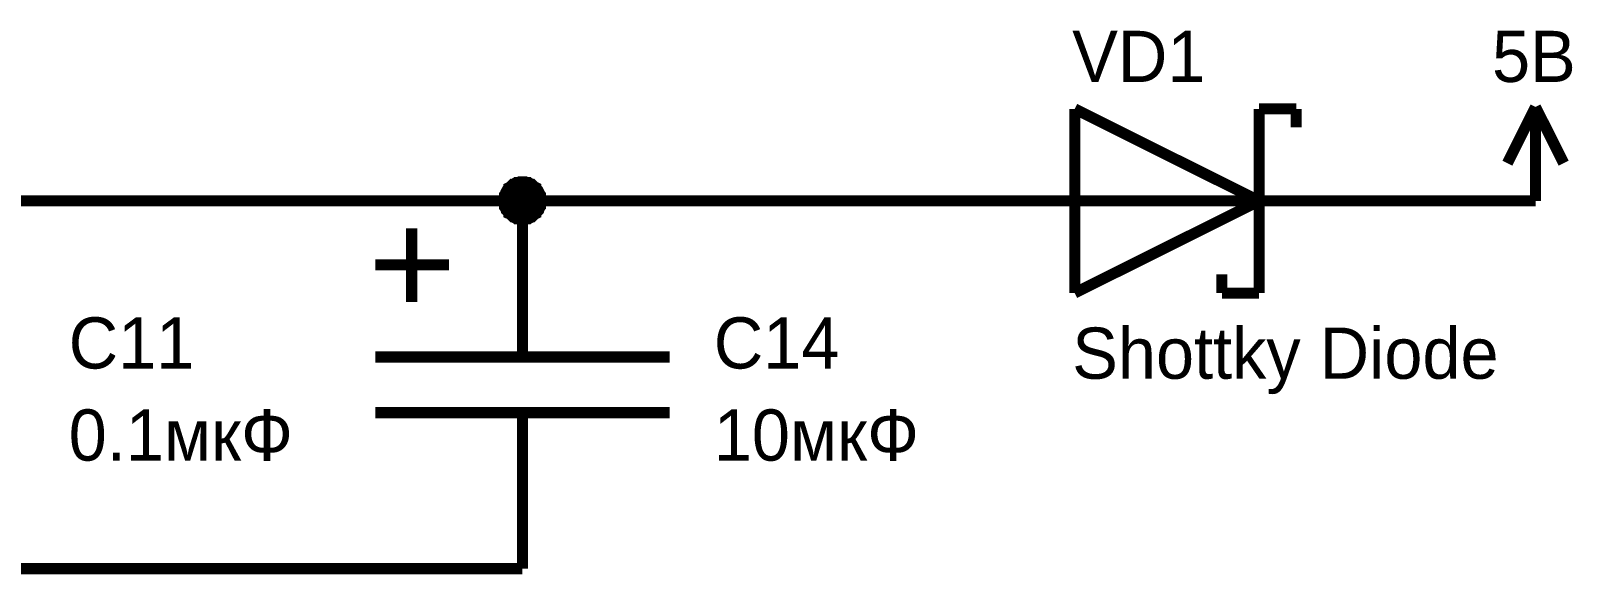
# Model space of a CAD drawing. Extents: x 0 to 594, y 0 to 420.
# Drawn here: x 86.77 to 128.59, y 232.35 to 247.11 of the extents above; entities that cross this region are included whole.
import ezdxf

# ---------------------------------------------------------------- set-up
doc = ezdxf.new("R2010")
doc.units = 0
doc.layers.add('SHEET', color=255, linetype='CONTINUOUS')

msp = doc.modelspace()

# ---------------------------------------------------------------- linework, layer by layer
at = {"layer": 'SHEET'}
for points, const_width in [([(115.091, 242.487), (115.091, 244.988)], 0.3), ([(120.092, 242.487), (115.091, 244.988)], 0.3), ([(120.092, 242.487), (120.092, 244.988)], 0.3), ([(120.092, 244.988), (121.099, 244.988)], 0.3), ([(121.099, 244.988), (121.099, 244.485)], 0.3), ([(127.593, 245.041), (126.829, 243.512)], 0.3), ([(127.593, 245.041), (128.357, 243.512)], 0.3), ([(127.593, 242.487), (127.593, 245.041)], 0.3), ([(99.602, 242.487), (99.602, 242.504), (99.602, 242.539), (99.602, 242.556), (99.619, 242.591), (99.619, 242.608), (99.619, 242.643), (99.637, 242.66), (99.637, 242.678), (99.654, 242.713), (99.671, 242.73), (99.671, 242.747), (99.689, 242.782), (99.706, 242.799), (99.724, 242.817), (99.741, 242.834), (99.741, 242.852), (99.776, 242.869), (99.793, 242.886), (99.81, 242.904), (99.828, 242.921), (99.845, 242.938), (99.862, 242.938), (99.88, 242.956), (99.915, 242.973), (99.932, 242.973), (99.949, 242.991), (99.984, 242.991), (100.001, 242.991), (100.036, 243.008), (100.053, 243.008), (100.088, 243.008), (100.106, 243.008)], 0.3), ([(99.602, 242.487), (99.602, 242.504), (99.602, 242.539), (99.602, 242.556), (99.619, 242.591), (99.619, 242.608), (99.619, 242.643), (99.637, 242.66), (99.637, 242.678), (99.654, 242.713), (99.671, 242.73), (99.671, 242.747), (99.689, 242.782), (99.706, 242.799), (99.724, 242.817), (99.741, 242.834), (99.741, 242.852), (99.776, 242.869), (99.793, 242.886), (99.81, 242.904), (99.828, 242.921), (99.845, 242.938), (99.862, 242.938), (99.88, 242.956), (99.915, 242.973), (99.932, 242.973), (99.949, 242.991), (99.984, 242.991), (100.001, 242.991), (100.036, 243.008), (100.053, 243.008), (100.088, 243.008), (100.106, 243.008)], 0.3), ([(99.602, 242.487), (99.602, 242.504), (99.602, 242.539), (99.602, 242.556), (99.619, 242.591), (99.619, 242.608), (99.619, 242.643), (99.637, 242.66), (99.637, 242.678), (99.654, 242.713), (99.671, 242.73), (99.671, 242.747), (99.689, 242.782), (99.706, 242.799), (99.724, 242.817), (99.741, 242.834), (99.741, 242.852), (99.776, 242.869), (99.793, 242.886), (99.81, 242.904), (99.828, 242.921), (99.845, 242.938), (99.862, 242.938), (99.88, 242.956), (99.915, 242.973), (99.932, 242.973), (99.949, 242.991), (99.984, 242.991), (100.001, 242.991), (100.036, 243.008), (100.053, 243.008), (100.088, 243.008), (100.106, 243.008)], 0.3), ([(99.602, 242.487), (99.602, 242.504), (99.602, 242.539), (99.602, 242.556), (99.619, 242.591), (99.619, 242.608), (99.619, 242.643), (99.637, 242.66), (99.637, 242.678), (99.654, 242.713), (99.671, 242.73), (99.671, 242.747), (99.689, 242.782), (99.706, 242.799), (99.724, 242.817), (99.741, 242.834), (99.741, 242.852), (99.776, 242.869), (99.793, 242.886), (99.81, 242.904), (99.828, 242.921), (99.845, 242.938), (99.862, 242.938), (99.88, 242.956), (99.915, 242.973), (99.932, 242.973), (99.949, 242.991), (99.984, 242.991), (100.001, 242.991), (100.036, 243.008), (100.053, 243.008), (100.088, 243.008), (100.106, 243.008)], 0.0991), ([(99.602, 242.487), (99.602, 242.504), (99.602, 242.539), (99.602, 242.556), (99.619, 242.591), (99.619, 242.608), (99.619, 242.643), (99.637, 242.66), (99.637, 242.678), (99.654, 242.713), (99.671, 242.73), (99.671, 242.747), (99.689, 242.782), (99.706, 242.799), (99.724, 242.817), (99.741, 242.834), (99.741, 242.852), (99.776, 242.869), (99.793, 242.886), (99.81, 242.904), (99.828, 242.921), (99.845, 242.938), (99.862, 242.938), (99.88, 242.956), (99.915, 242.973), (99.932, 242.973), (99.949, 242.991), (99.984, 242.991), (100.001, 242.991), (100.036, 243.008), (100.053, 243.008), (100.088, 243.008), (100.106, 243.008)], 0.0991), ([(99.602, 242.487), (99.602, 242.504), (99.602, 242.539), (99.602, 242.556), (99.619, 242.591), (99.619, 242.608), (99.619, 242.643), (99.637, 242.66), (99.637, 242.678), (99.654, 242.713), (99.671, 242.73), (99.671, 242.747), (99.689, 242.782), (99.706, 242.799), (99.724, 242.817), (99.741, 242.834), (99.741, 242.852), (99.776, 242.869), (99.793, 242.886), (99.81, 242.904), (99.828, 242.921), (99.845, 242.938), (99.862, 242.938), (99.88, 242.956), (99.915, 242.973), (99.932, 242.973), (99.949, 242.991), (99.984, 242.991), (100.001, 242.991), (100.036, 243.008), (100.053, 243.008), (100.088, 243.008), (100.106, 243.008)], 0.0991), ([(100.106, 243.008), (100.106, 243.008)], 0.3), ([(100.106, 243.008), (100.123, 243.008), (100.158, 243.008), (100.175, 243.008), (100.21, 242.991), (100.227, 242.991), (100.262, 242.991), (100.279, 242.973), (100.297, 242.973), (100.331, 242.956), (100.349, 242.938), (100.366, 242.938), (100.383, 242.921), (100.401, 242.904), (100.418, 242.886), (100.435, 242.869), (100.47, 242.852), (100.47, 242.834), (100.488, 242.817), (100.505, 242.799), (100.522, 242.782), (100.54, 242.747), (100.54, 242.73), (100.557, 242.713), (100.574, 242.678), (100.574, 242.66), (100.592, 242.643), (100.592, 242.608), (100.592, 242.591), (100.609, 242.556), (100.609, 242.539), (100.609, 242.504), (100.609, 242.487)], 0.3), ([(100.106, 243.008), (100.106, 243.008)], 0.3), ([(100.106, 243.008), (100.123, 243.008), (100.158, 243.008), (100.175, 243.008), (100.21, 242.991), (100.227, 242.991), (100.262, 242.991), (100.279, 242.973), (100.297, 242.973), (100.331, 242.956), (100.349, 242.938), (100.366, 242.938), (100.383, 242.921), (100.401, 242.904), (100.418, 242.886), (100.435, 242.869), (100.47, 242.852), (100.47, 242.834), (100.488, 242.817), (100.505, 242.799), (100.522, 242.782), (100.54, 242.747), (100.54, 242.73), (100.557, 242.713), (100.574, 242.678), (100.574, 242.66), (100.592, 242.643), (100.592, 242.608), (100.592, 242.591), (100.609, 242.556), (100.609, 242.539), (100.609, 242.504), (100.609, 242.487)], 0.3), ([(100.106, 243.008), (100.106, 243.008)], 0.3), ([(100.106, 243.008), (100.123, 243.008), (100.158, 243.008), (100.175, 243.008), (100.21, 242.991), (100.227, 242.991), (100.262, 242.991), (100.279, 242.973), (100.297, 242.973), (100.331, 242.956), (100.349, 242.938), (100.366, 242.938), (100.383, 242.921), (100.401, 242.904), (100.418, 242.886), (100.435, 242.869), (100.47, 242.852), (100.47, 242.834), (100.488, 242.817), (100.505, 242.799), (100.522, 242.782), (100.54, 242.747), (100.54, 242.73), (100.557, 242.713), (100.574, 242.678), (100.574, 242.66), (100.592, 242.643), (100.592, 242.608), (100.592, 242.591), (100.609, 242.556), (100.609, 242.539), (100.609, 242.504), (100.609, 242.487)], 0.3), ([(100.106, 243.008), (100.106, 243.008)], 0.0991), ([(100.106, 243.008), (100.123, 243.008), (100.158, 243.008), (100.175, 243.008), (100.21, 242.991), (100.227, 242.991), (100.262, 242.991), (100.279, 242.973), (100.297, 242.973), (100.331, 242.956), (100.349, 242.938), (100.366, 242.938), (100.383, 242.921), (100.401, 242.904), (100.418, 242.886), (100.435, 242.869), (100.47, 242.852), (100.47, 242.834), (100.488, 242.817), (100.505, 242.799), (100.522, 242.782), (100.54, 242.747), (100.54, 242.73), (100.557, 242.713), (100.574, 242.678), (100.574, 242.66), (100.592, 242.643), (100.592, 242.608), (100.592, 242.591), (100.609, 242.556), (100.609, 242.539), (100.609, 242.504), (100.609, 242.487)], 0.0991), ([(100.106, 243.008), (100.106, 243.008)], 0.0991), ([(100.106, 243.008), (100.123, 243.008), (100.158, 243.008), (100.175, 243.008), (100.21, 242.991), (100.227, 242.991), (100.262, 242.991), (100.279, 242.973), (100.297, 242.973), (100.331, 242.956), (100.349, 242.938), (100.366, 242.938), (100.383, 242.921), (100.401, 242.904), (100.418, 242.886), (100.435, 242.869), (100.47, 242.852), (100.47, 242.834), (100.488, 242.817), (100.505, 242.799), (100.522, 242.782), (100.54, 242.747), (100.54, 242.73), (100.557, 242.713), (100.574, 242.678), (100.574, 242.66), (100.592, 242.643), (100.592, 242.608), (100.592, 242.591), (100.609, 242.556), (100.609, 242.539), (100.609, 242.504), (100.609, 242.487)], 0.0991), ([(100.106, 243.008), (100.106, 243.008)], 0.0991), ([(100.106, 243.008), (100.123, 243.008), (100.158, 243.008), (100.175, 243.008), (100.21, 242.991), (100.227, 242.991), (100.262, 242.991), (100.279, 242.973), (100.297, 242.973), (100.331, 242.956), (100.349, 242.938), (100.366, 242.938), (100.383, 242.921), (100.401, 242.904), (100.418, 242.886), (100.435, 242.869), (100.47, 242.852), (100.47, 242.834), (100.488, 242.817), (100.505, 242.799), (100.522, 242.782), (100.54, 242.747), (100.54, 242.73), (100.557, 242.713), (100.574, 242.678), (100.574, 242.66), (100.592, 242.643), (100.592, 242.608), (100.592, 242.591), (100.609, 242.556), (100.609, 242.539), (100.609, 242.504), (100.609, 242.487)], 0.0991), ([(110.09, 242.487), (82.602, 242.487), (77.619, 242.487)], 0.3), ([(100.106, 241.983), (100.088, 241.983), (100.053, 241.983), (100.036, 241.983), (100.001, 242), (99.984, 242), (99.949, 242), (99.932, 242.018), (99.915, 242.018), (99.88, 242.035), (99.862, 242.052), (99.845, 242.052), (99.828, 242.07), (99.81, 242.087), (99.793, 242.105), (99.776, 242.122), (99.741, 242.139), (99.741, 242.157), (99.724, 242.174), (99.706, 242.191), (99.689, 242.209), (99.671, 242.226), (99.671, 242.244), (99.654, 242.261), (99.637, 242.296), (99.637, 242.313), (99.619, 242.33), (99.619, 242.365), (99.619, 242.383), (99.602, 242.417), (99.602, 242.435), (99.602, 242.469), (99.602, 242.487)], 0.3), ([(99.602, 242.487), (99.602, 242.487)], 0.3), ([(100.106, 241.983), (100.088, 241.983), (100.053, 241.983), (100.036, 241.983), (100.001, 242), (99.984, 242), (99.949, 242), (99.932, 242.018), (99.915, 242.018), (99.88, 242.035), (99.862, 242.052), (99.845, 242.052), (99.828, 242.07), (99.81, 242.087), (99.793, 242.105), (99.776, 242.122), (99.741, 242.139), (99.741, 242.157), (99.724, 242.174), (99.706, 242.191), (99.689, 242.209), (99.671, 242.226), (99.671, 242.244), (99.654, 242.261), (99.637, 242.296), (99.637, 242.313), (99.619, 242.33), (99.619, 242.365), (99.619, 242.383), (99.602, 242.417), (99.602, 242.435), (99.602, 242.469), (99.602, 242.487)], 0.3), ([(99.602, 242.487), (99.602, 242.487)], 0.3), ([(100.106, 241.983), (100.088, 241.983), (100.053, 241.983), (100.036, 241.983), (100.001, 242), (99.984, 242), (99.949, 242), (99.932, 242.018), (99.915, 242.018), (99.88, 242.035), (99.862, 242.052), (99.845, 242.052), (99.828, 242.07), (99.81, 242.087), (99.793, 242.105), (99.776, 242.122), (99.741, 242.139), (99.741, 242.157), (99.724, 242.174), (99.706, 242.191), (99.689, 242.209), (99.671, 242.226), (99.671, 242.244), (99.654, 242.261), (99.637, 242.296), (99.637, 242.313), (99.619, 242.33), (99.619, 242.365), (99.619, 242.383), (99.602, 242.417), (99.602, 242.435), (99.602, 242.469), (99.602, 242.487)], 0.3), ([(99.602, 242.487), (99.602, 242.487)], 0.3), ([(100.609, 242.487), (100.609, 242.469), (100.609, 242.435), (100.609, 242.417), (100.592, 242.383), (100.592, 242.365), (100.592, 242.33), (100.574, 242.313), (100.574, 242.296), (100.557, 242.261), (100.54, 242.244), (100.54, 242.226), (100.522, 242.209), (100.505, 242.191), (100.488, 242.174), (100.47, 242.157), (100.47, 242.139), (100.435, 242.122), (100.418, 242.105), (100.401, 242.087), (100.383, 242.07), (100.366, 242.052), (100.349, 242.052), (100.331, 242.035), (100.297, 242.018), (100.279, 242.018), (100.262, 242), (100.227, 242), (100.21, 242), (100.175, 241.983), (100.158, 241.983), (100.123, 241.983), (100.106, 241.983)], 0.3), ([(100.106, 238.248), (100.106, 242.487)], 0.3), ([(100.609, 242.487), (100.609, 242.469), (100.609, 242.435), (100.609, 242.417), (100.592, 242.383), (100.592, 242.365), (100.592, 242.33), (100.574, 242.313), (100.574, 242.296), (100.557, 242.261), (100.54, 242.244), (100.54, 242.226), (100.522, 242.209), (100.505, 242.191), (100.488, 242.174), (100.47, 242.157), (100.47, 242.139), (100.435, 242.122), (100.418, 242.105), (100.401, 242.087), (100.383, 242.07), (100.366, 242.052), (100.349, 242.052), (100.331, 242.035), (100.297, 242.018), (100.279, 242.018), (100.262, 242), (100.227, 242), (100.21, 242), (100.175, 241.983), (100.158, 241.983), (100.123, 241.983), (100.106, 241.983)], 0.3), ([(100.609, 242.487), (100.609, 242.469), (100.609, 242.435), (100.609, 242.417), (100.592, 242.383), (100.592, 242.365), (100.592, 242.33), (100.574, 242.313), (100.574, 242.296), (100.557, 242.261), (100.54, 242.244), (100.54, 242.226), (100.522, 242.209), (100.505, 242.191), (100.488, 242.174), (100.47, 242.157), (100.47, 242.139), (100.435, 242.122), (100.418, 242.105), (100.401, 242.087), (100.383, 242.07), (100.366, 242.052), (100.349, 242.052), (100.331, 242.035), (100.297, 242.018), (100.279, 242.018), (100.262, 242), (100.227, 242), (100.21, 242), (100.175, 241.983), (100.158, 241.983), (100.123, 241.983), (100.106, 241.983)], 0.3), ([(100.609, 242.487), (100.609, 242.487), (100.609, 242.487), (100.609, 242.487), (100.609, 242.487), (100.609, 242.487), (100.609, 242.487), (100.609, 242.487), (100.609, 242.487), (100.609, 242.487), (100.609, 242.487), (100.609, 242.487), (100.609, 242.487), (100.609, 242.487), (100.609, 242.487), (100.609, 242.487), (100.609, 242.487), (100.609, 242.487), (100.609, 242.487), (100.609, 242.487), (100.609, 242.487), (100.609, 242.487), (100.609, 242.487), (100.609, 242.487), (100.609, 242.487), (100.609, 242.487), (100.609, 242.487), (100.609, 242.487), (100.609, 242.487), (100.609, 242.487), (100.609, 242.487), (100.609, 242.487), (100.609, 242.487)], 0.3), ([(100.609, 242.487), (100.609, 242.487)], 0.3), ([(100.609, 242.487), (100.609, 242.487), (100.609, 242.487), (100.609, 242.487), (100.609, 242.487), (100.609, 242.487), (100.609, 242.487), (100.609, 242.487), (100.609, 242.487), (100.609, 242.487), (100.609, 242.487), (100.609, 242.487), (100.609, 242.487), (100.609, 242.487), (100.609, 242.487), (100.609, 242.487), (100.609, 242.487), (100.609, 242.487), (100.609, 242.487), (100.609, 242.487), (100.609, 242.487), (100.609, 242.487), (100.609, 242.487), (100.609, 242.487), (100.609, 242.487), (100.609, 242.487), (100.609, 242.487), (100.609, 242.487), (100.609, 242.487), (100.609, 242.487), (100.609, 242.487), (100.609, 242.487), (100.609, 242.487)], 0.3), ([(100.609, 242.487), (100.609, 242.487)], 0.3), ([(100.609, 242.487), (100.609, 242.487), (100.609, 242.487), (100.609, 242.487), (100.609, 242.487), (100.609, 242.487), (100.609, 242.487), (100.609, 242.487), (100.609, 242.487), (100.609, 242.487), (100.609, 242.487), (100.609, 242.487), (100.609, 242.487), (100.609, 242.487), (100.609, 242.487), (100.609, 242.487), (100.609, 242.487), (100.609, 242.487), (100.609, 242.487), (100.609, 242.487), (100.609, 242.487), (100.609, 242.487), (100.609, 242.487), (100.609, 242.487), (100.609, 242.487), (100.609, 242.487), (100.609, 242.487), (100.609, 242.487), (100.609, 242.487), (100.609, 242.487), (100.609, 242.487), (100.609, 242.487), (100.609, 242.487)], 0.3), ([(100.609, 242.487), (100.609, 242.487)], 0.3), ([(115.091, 242.487), (110.09, 242.487)], 0.3), ([(115.091, 242.487), (115.091, 239.985)], 0.3), ([(115.091, 239.985), (120.092, 242.487)], 0.3), ([(115.091, 242.487), (120.092, 242.487)], 0.3), ([(120.092, 242.487), (125.093, 242.487)], 0.3), ([(120.092, 242.487), (120.092, 239.985)], 0.3), ([(125.093, 242.487), (127.593, 242.487)], 0.3), ([(100.106, 241.983), (100.088, 241.983), (100.053, 241.983), (100.036, 241.983), (100.001, 242), (99.984, 242), (99.949, 242), (99.932, 242.018), (99.915, 242.018), (99.88, 242.035), (99.862, 242.052), (99.845, 242.052), (99.828, 242.07), (99.81, 242.087), (99.793, 242.105), (99.776, 242.122), (99.741, 242.139), (99.741, 242.157), (99.724, 242.174), (99.706, 242.191), (99.689, 242.209), (99.671, 242.226), (99.671, 242.244), (99.654, 242.261), (99.637, 242.296), (99.637, 242.313), (99.619, 242.33), (99.619, 242.365), (99.619, 242.383), (99.602, 242.417), (99.602, 242.435), (99.602, 242.469), (99.602, 242.487)], 0.0991), ([(99.602, 242.487), (99.602, 242.487)], 0.0991), ([(100.106, 241.983), (100.088, 241.983), (100.053, 241.983), (100.036, 241.983), (100.001, 242), (99.984, 242), (99.949, 242), (99.932, 242.018), (99.915, 242.018), (99.88, 242.035), (99.862, 242.052), (99.845, 242.052), (99.828, 242.07), (99.81, 242.087), (99.793, 242.105), (99.776, 242.122), (99.741, 242.139), (99.741, 242.157), (99.724, 242.174), (99.706, 242.191), (99.689, 242.209), (99.671, 242.226), (99.671, 242.244), (99.654, 242.261), (99.637, 242.296), (99.637, 242.313), (99.619, 242.33), (99.619, 242.365), (99.619, 242.383), (99.602, 242.417), (99.602, 242.435), (99.602, 242.469), (99.602, 242.487)], 0.0991), ([(99.602, 242.487), (99.602, 242.487)], 0.0991), ([(100.106, 241.983), (100.088, 241.983), (100.053, 241.983), (100.036, 241.983), (100.001, 242), (99.984, 242), (99.949, 242), (99.932, 242.018), (99.915, 242.018), (99.88, 242.035), (99.862, 242.052), (99.845, 242.052), (99.828, 242.07), (99.81, 242.087), (99.793, 242.105), (99.776, 242.122), (99.741, 242.139), (99.741, 242.157), (99.724, 242.174), (99.706, 242.191), (99.689, 242.209), (99.671, 242.226), (99.671, 242.244), (99.654, 242.261), (99.637, 242.296), (99.637, 242.313), (99.619, 242.33), (99.619, 242.365), (99.619, 242.383), (99.602, 242.417), (99.602, 242.435), (99.602, 242.469), (99.602, 242.487)], 0.0991), ([(99.602, 242.487), (99.602, 242.487)], 0.0991), ([(100.609, 242.487), (100.609, 242.469), (100.609, 242.435), (100.609, 242.417), (100.592, 242.383), (100.592, 242.365), (100.592, 242.33), (100.574, 242.313), (100.574, 242.296), (100.557, 242.261), (100.54, 242.244), (100.54, 242.226), (100.522, 242.209), (100.505, 242.191), (100.488, 242.174), (100.47, 242.157), (100.47, 242.139), (100.435, 242.122), (100.418, 242.105), (100.401, 242.087), (100.383, 242.07), (100.366, 242.052), (100.349, 242.052), (100.331, 242.035), (100.297, 242.018), (100.279, 242.018), (100.262, 242), (100.227, 242), (100.21, 242), (100.175, 241.983), (100.158, 241.983), (100.123, 241.983), (100.106, 241.983)], 0.0991), ([(100.609, 242.487), (100.609, 242.469), (100.609, 242.435), (100.609, 242.417), (100.592, 242.383), (100.592, 242.365), (100.592, 242.33), (100.574, 242.313), (100.574, 242.296), (100.557, 242.261), (100.54, 242.244), (100.54, 242.226), (100.522, 242.209), (100.505, 242.191), (100.488, 242.174), (100.47, 242.157), (100.47, 242.139), (100.435, 242.122), (100.418, 242.105), (100.401, 242.087), (100.383, 242.07), (100.366, 242.052), (100.349, 242.052), (100.331, 242.035), (100.297, 242.018), (100.279, 242.018), (100.262, 242), (100.227, 242), (100.21, 242), (100.175, 241.983), (100.158, 241.983), (100.123, 241.983), (100.106, 241.983)], 0.0991), ([(100.609, 242.487), (100.609, 242.469), (100.609, 242.435), (100.609, 242.417), (100.592, 242.383), (100.592, 242.365), (100.592, 242.33), (100.574, 242.313), (100.574, 242.296), (100.557, 242.261), (100.54, 242.244), (100.54, 242.226), (100.522, 242.209), (100.505, 242.191), (100.488, 242.174), (100.47, 242.157), (100.47, 242.139), (100.435, 242.122), (100.418, 242.105), (100.401, 242.087), (100.383, 242.07), (100.366, 242.052), (100.349, 242.052), (100.331, 242.035), (100.297, 242.018), (100.279, 242.018), (100.262, 242), (100.227, 242), (100.21, 242), (100.175, 241.983), (100.158, 241.983), (100.123, 241.983), (100.106, 241.983)], 0.0991), ([(100.609, 242.487), (100.609, 242.487), (100.609, 242.487), (100.609, 242.487), (100.609, 242.487), (100.609, 242.487), (100.609, 242.487), (100.609, 242.487), (100.609, 242.487), (100.609, 242.487), (100.609, 242.487), (100.609, 242.487), (100.609, 242.487), (100.609, 242.487), (100.609, 242.487), (100.609, 242.487), (100.609, 242.487), (100.609, 242.487), (100.609, 242.487), (100.609, 242.487), (100.609, 242.487), (100.609, 242.487), (100.609, 242.487), (100.609, 242.487), (100.609, 242.487), (100.609, 242.487), (100.609, 242.487), (100.609, 242.487), (100.609, 242.487), (100.609, 242.487), (100.609, 242.487), (100.609, 242.487), (100.609, 242.487)], 0.0991), ([(100.609, 242.487), (100.609, 242.487)], 0.0991), ([(100.609, 242.487), (100.609, 242.487), (100.609, 242.487), (100.609, 242.487), (100.609, 242.487), (100.609, 242.487), (100.609, 242.487), (100.609, 242.487), (100.609, 242.487), (100.609, 242.487), (100.609, 242.487), (100.609, 242.487), (100.609, 242.487), (100.609, 242.487), (100.609, 242.487), (100.609, 242.487), (100.609, 242.487), (100.609, 242.487), (100.609, 242.487), (100.609, 242.487), (100.609, 242.487), (100.609, 242.487), (100.609, 242.487), (100.609, 242.487), (100.609, 242.487), (100.609, 242.487), (100.609, 242.487), (100.609, 242.487), (100.609, 242.487), (100.609, 242.487), (100.609, 242.487), (100.609, 242.487), (100.609, 242.487)], 0.0991), ([(100.609, 242.487), (100.609, 242.487)], 0.0991), ([(100.609, 242.487), (100.609, 242.487), (100.609, 242.487), (100.609, 242.487), (100.609, 242.487), (100.609, 242.487), (100.609, 242.487), (100.609, 242.487), (100.609, 242.487), (100.609, 242.487), (100.609, 242.487), (100.609, 242.487), (100.609, 242.487), (100.609, 242.487), (100.609, 242.487), (100.609, 242.487), (100.609, 242.487), (100.609, 242.487), (100.609, 242.487), (100.609, 242.487), (100.609, 242.487), (100.609, 242.487), (100.609, 242.487), (100.609, 242.487), (100.609, 242.487), (100.609, 242.487), (100.609, 242.487), (100.609, 242.487), (100.609, 242.487), (100.609, 242.487), (100.609, 242.487), (100.609, 242.487), (100.609, 242.487)], 0.0991), ([(100.609, 242.487), (100.609, 242.487)], 0.0991), ([(97.101, 239.742), (97.101, 241.74)], 0.3), ([(96.112, 240.75), (98.109, 240.75)], 0.3), ([(119.085, 239.985), (119.085, 240.489)], 0.3), ([(120.092, 239.985), (119.085, 239.985)], 0.3), ([(96.112, 238.248), (104.099, 238.248)], 0.3), ([(96.112, 236.736), (104.099, 236.736)], 0.3), ([(100.106, 236.736), (100.106, 232.498)], 0.3), ([(82.602, 232.498), (82.602, 232.498), (100.106, 232.498)], 0.3)]:
    msp.add_lwpolyline(points, dxfattribs=dict(at, const_width=const_width))
at = {"layer": 'SHEET', "const_width": 0.508}
msp.add_lwpolyline([(99.746, 242.5, 1), (100.254, 242.5, 1)], format="xyb", close=True, dxfattribs=at)

# ---------------------------------------------------------------- texts
at = {"layer": 'SHEET'}
for s, height, p in [('VD1', 1.3898, (115.022, 245.718)), ('5В', 1.3898, (126.413, 245.718)), ('C11', 1.3898, (87.794, 237.935)), ('C14', 1.3898, (105.297, 237.935)), ('Shottky Diode', 1.38981, (115.022, 237.657)), ('0.1мкФ', 1.3898, (87.794, 235.433)), ('10мкФ', 1.3898, (105.297, 235.433))]:
    msp.add_text(s, height=height, dxfattribs=at).set_placement(p)

doc.saveas('drawing.dxf')
